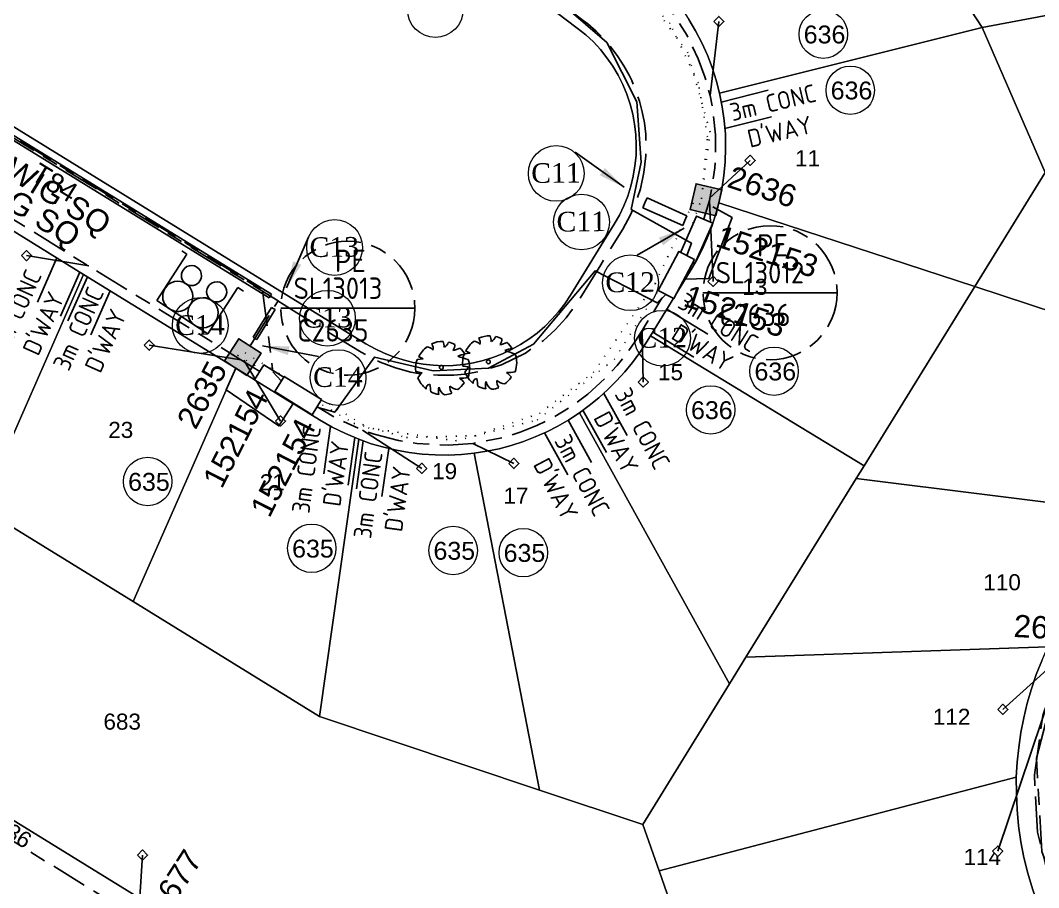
# Model space of a CAD drawing. Header units: metres. Extents: x 298214 to 299272, y 6265564 to 6266203.
# Drawn here: x 298747.9 to 298861.9, y 6265680.7 to 6265777.8 of the extents above; entities that cross this region are included whole.
import ezdxf
from ezdxf.enums import TextEntityAlignment as Align

# ---------------------------------------------------------------- set-up
doc = ezdxf.new("R2010")
doc.units = ezdxf.units.M
for name, pattern in [('Cable Exist UG', [8.2, 4, -1.2, 1.8, -1.2]), ('Cable Remove', [2, 0, -2]), ('IE Trench LV', [6.5, 5, -1.5]), ('IECLCHAINA', [8.2, 4, -1.2, 1.8, -1.2])]:
    doc.linetypes.add(name, pattern=pattern)
doc.layers.get('0').update_dxf_attribs({"color": 6})
doc.layers.add('Cadastre Land Parcels_SP_EXT', color=9, linetype='Continuous', lineweight=5)
doc.layers.add('Cadastre Roads_SP_EXT', color=9, linetype='Continuous', lineweight=5)
for name, color, linetype in [('Duct_SP_NEW', 2, 'Continuous'), ('Equip_LV_NEW', 2, 'Continuous'), ('Mains_LV_EXT', 7, 'Continuous'), ('Mains_LV_New_T8', 2, 'Continuous'), ('Mains_LV_NEW_T84', 2, 'Continuous'), ('Mains_SL_EXT', 7, 'Continuous'), ('Notes_LV_MISC', 7, 'Continuous'), ('NOTES_SL_EXT', 7, 'Continuous'), ('Notes_SL_MISC', 7, 'Continuous'), ('Notes_SP_EXT', 7, 'Continuous'), ('Notes_SP_MISC', 7, 'Continuous'), ('Services_SP_EXT', 7, 'Continuous'), ('SupportsUG_SP_LV_SL_EXT', 7, 'Continuous'), ('Trench_SP_NEW', 2, 'Continuous'), ('UG_Details_SP_MISC', 7, 'Continuous')]:
    doc.layers.add(name, color=color, linetype=linetype)
doc.layers.add('Features_HIDE', color=1, linetype='Continuous', plot=False)
doc.layers.get('Features_HIDE').off()
doc.styles.add('COLUMN_LABEL', font='arial.ttf')
doc.styles.add('iecISOCP', font='isocp.shx')
doc.styles.add('iecNAME', font='times.ttf')
doc.styles.add('iecRoadName', font='arial.ttf', dxfattribs={"height": 3.5})
doc.styles.add('POLE_LABEL', font='arial.ttf')
doc.styles.get("Standard").update_dxf_attribs({"font": 'arial.ttf'})
doc.linetypes.add('IECLCABS1', pattern='A,7,-0.5,["/",Standard,S=1.5,R=0,X=0.2,Y=-0.7],-1.8', length=9.3)
doc.linetypes.add('IECLCABX1', pattern='A,7,-0.25,["x",Standard,S=2,R=0,X=0.2,Y=-0.8],-2.1', length=9.35)
doc.dimstyles.new('UGT1', dxfattribs={"dimtxt": 2.5, "dimasz": 2, "dimexe": 1.25, "dimexo": 0.625, "dimgap": 1, "dimtad": 1, "dimjust": 1, "dimlfac": 1000, "dimtxsty": 'iecISOCP', "dimblk1": 'M05', "dimblk2": 'NONE', "dimsah": 1, "dimcen": 0, "dimse1": 1, "dimse2": 1, "dimadec": 0, "dimazin": 0, "dimtfac": 1, "dimtmove": 0, "dimatfit": 3, "dimfxl": 1, "dimarcsym": 0})

# ---------------------------------------------------------------- blocks, each defined once
blk = doc.blocks.new('COLUMN_EXT')
blk.add_hatch(color=256).paths.add_polyline_path([(-1.49, 1.48), (-1.49, -1.49), (1.48, -1.49), (1.48, 1.48)])
blk.add_lwpolyline([(-1.49, -1.49), (1.48, -1.49), (1.48, 1.48), (-1.49, 1.48)], close=True)
for tag, height, style, flags, p in [('ASSET_NUM', 2.5, 'COLUMN_LABEL', 8, (2, 2)), ('STRUCTURE_PLANT_NUMBER', 0.2, 'POLE_LABEL', 9, (1.81, 0.03)), ('STREET_CODE', 0.2, 'COLUMN_LABEL', 9, (1.81, -0.2))]:
    blk.add_attdef(tag, text='', height=height, dxfattribs=dict(style=style, flags=flags)).set_placement(p, align=Align.MIDDLE_LEFT)
at = {"flags": 9}
for tag, p in [('COLUMN_TYPE', (1.81, -0.4)), ('OWNED_BY', (1.81, -0.6)), ('STATE', (1.81, -0.8)), ('USAGE', (1.81, -1)), ('LEGEND', (1.81, -1.2)), ('STREETNAME', (1.81, -1.6)), ('SUBURB', (1.81, -1.8)), ('LOCATION', (1.81, -1.4)), ('NOTES', (1.81, -2))]:
    blk.add_attdef(tag, text='', height=0.2, dxfattribs=at).set_placement(p, align=Align.MIDDLE_LEFT)
at = {"flags": 1}
blk.add_attdef('Z', (1.81, -2.35), '', height=0.2, dxfattribs=at)
blk = doc.blocks.new('CCP_EXT')
at = {"flags": 9}
for tag, p in [('STATE', (0, -1.8)), ('LEGEND', (0, -1.4)), ('LIFE_SUPPORT', (0, -1.6)), ('NOTES', (0, -2))]:
    blk.add_attdef(tag, text='', height=0.2, dxfattribs=at).set_placement(p, align=Align.MIDDLE_LEFT)
blk.add_wipeout([(0, 0.57), (0.57, 0), (0, -0.57), (-0.57, 0)])
blk.add_lwpolyline([(-0.57, 0), (0, 0.57), (0.57, 0), (0, -0.57), (-0.57, 0)])
at = {"flags": 1}
blk.add_attdef('Z', (0, 0), '', height=0.2, dxfattribs=at)
at = {"flags": 9}
for tag, p in [('CCP_TYPE', (0, 0)), ('CONSTRUCTED_VOLTAGE', (0, -0.2)), ('OPERATING_VOLTAGE', (0, -0.6)), ('ORIENTATION', (0, -0.8)), ('OWNED_BY', (0, -1)), ('NO_PHASES', (0, -0.4)), ('USAGE', (0, -1.2))]:
    blk.add_attdef(tag, text='', height=0.2, dxfattribs=at).set_placement(p, align=Align.MIDDLE_LEFT)
blk = doc.blocks.new('d22')
at = {"layer": 'Notes_SP_EXT', "color": 1}
for p, q in [((298704.75, 6265824.31), (298705.67, 6265824.31)), ((298705.67, 6265824.31), (298705.65, 6265816.04)), ((298714.73, 6265816.03), (298714.75, 6265824.29)), ((298714.75, 6265824.29), (298715.75, 6265824.29)), ((298705.65, 6265816.04), (298714.73, 6265816.03))]:
    blk.add_line(p, q, dxfattribs=at)
for points in [[(298706.47, 6265822, 1), (298709.47, 6265822.01, 1)], [(298710.95, 6265822, 1), (298713.95, 6265822.01, 1)], [(298705.69, 6265818.29, 1), (298710.19, 6265818.28, 1)], [(298710.19, 6265818.28, 1), (298714.69, 6265818.28, 1)]]:
    blk.add_lwpolyline(points, format="xyb", close=True, dxfattribs=at)
blk = doc.blocks.new('PILLAR_NEW')
for tag, height, flags, p in [('ASSET_NUM', 2.5, 8, (2, 4)), ('STREET_CODE', 0.2, 9, (1.5, 2)), ('OWNED_BY', 0.2, 9, (1.5, 1.8))]:
    blk.add_attdef(tag, text='', height=height, dxfattribs=dict(flags=flags)).set_placement(p, align=Align.MIDDLE_LEFT)
blk.add_wipeout([(-2.47, 0.99), (2.47, 0.99), (2.47, -0.99), (-2.47, -0.99)])
at = {"lineweight": -3}
blk.add_lwpolyline([(-2.47, 0.99), (2.47, 0.99), (2.47, -0.99), (-2.47, -0.99)], close=True, dxfattribs=at)
for tag, flags, p in [('OPERATED_BY', 9, (1.5, 1.6)), ('STATE', 9, (1.5, 1.2)), ('MAINTAINED_BY', 9, (1.5, 1.4)), ('SUPPORT_TYPE', 9, (1.5, 1)), ('SUBURB', 9, (1.5, 0.2)), ('STREETNAME', 9, (1.5, 0)), ('USAGE', 9, (1.5, 0.8)), ('LEGEND', 9, (1.5, 0.6)), ('PARENT', 9, (1.5, 0.4)), ('Z', 1, (1.5, -0.6)), ('LOCATION', 9, (1.5, -0.2)), ('NOTES', 9, (1.5, -0.4))]:
    blk.add_attdef(tag, text='', height=0.2, dxfattribs=dict(flags=flags)).set_placement(p, align=Align.MIDDLE_LEFT)
blk = doc.blocks.new('tre1')
at = {"color": 8}
for p, q in [((356.3, 363.2), (355.8, 363.46)), ((355.8, 363.46), (355.8, 363.46)), ((355.63, 363.12), (356.3, 363.2))]:
    blk.add_line(p, q, dxfattribs=at)
blk.add_circle((358.35, 362.23), 0.217, dxfattribs=at)
for centre, radius, start, end in [((358.5, 362.13), 2.99, 126.0751, 153.6245), ((356.53, 363.29), 1.27, 48.5203, 80.5151), ((358.5, 362.13), 3.02, 89.3321, 114.3856), ((356.7, 364.37), 0.737, 343.6555, 39.76), ((357.56, 364.65), 1.09, 352.0775, 26.6128), ((358.07, 365.45), 1.14, 304.1868, 338.5411), ((358.5, 362.13), 3.01, 62.8767, 77.7021), ((359, 364.81), 0.871, 315.8454, 359.7651), ((357.16, 373.04), 9.25, 285.4397, 290.7099), ((360.88, 362.36), 1.32, 83.5323, 121.6544), ((363.98, 373.96), 11.14, 250.0865, 256.3451), ((358.5, 362.13), 2.97, 31.4098, 49.4752), ((358.5, 362.13), 3.04, 160.8426, 187.275), ((358.5, 362.13), 3.03, 340.3307, 19.43), ((355.09, 356.77), 4.99, 77.3728, 85.4649), ((358.52, 359.28), 3.33, 134.7782, 147.3315), ((358.5, 362.13), 2.97, 200.8103, 231.4392), ((360.58, 364.74), 3.72, 266.7455, 282.0146), ((358.55, 358.53), 3.09, 39.6536, 53.993), ((357.13, 359.86), 0.494, 97.741, 188.8107), ((350.89, 359.16), 6.28, 2.9465, 10.9238), ((359.26, 359.6), 1.25, 160.6009, 199.3991), ((359.12, 360.09), 1.01, 186.1912, 248.4952), ((360.22, 359.98), 0.927, 170.6314, 220.6278), ((360.39, 361.44), 1.7, 230.4582, 263.1093), ((358.5, 362.13), 2.91, 305.394, 326.2464), ((358.5, 362.13), 2.96, 243.1498, 261.8356), ((358.5, 362.13), 2.99, 274.7236, 290.3277)]:
    blk.add_arc(centre, radius, start, end, dxfattribs=at)
blk = doc.blocks.new('_None')
blk = doc.blocks.new('M05')
blk.add_hatch(color=256).paths.add_polyline_path([(-2, 0), (-0.701, -0.75), (-0.701, 0.75)])
at = {"color": 1}
blk.add_lwpolyline([(-0.701, 0.75), (-0.701, -0.75), (-2, 0)], close=True, dxfattribs=at)

msp = doc.modelspace()

# ---------------------------------------------------------------- linework, layer by layer
at = {"layer": 'Cadastre Land Parcels_SP_EXT', "linetype": 'Continuous'}
for points in [[(298700.33, 6265794.76), (298786.62, 6265741.57), (298787.64, 6265741.01), (298788.66, 6265740.52), (298789.71, 6265740.1), (298790.79, 6265739.75), (298791.89, 6265739.47), (298793, 6265739.27), (298794.13, 6265739.15), (298795.26, 6265739.1), (298796.39, 6265739.13), (298797.52, 6265739.24), (298798.64, 6265739.43), (298799.74, 6265739.69), (298800.83, 6265740.03), (298801.88, 6265740.44), (298802.91, 6265740.92), (298803.9, 6265741.47), (298804.85, 6265742.08), (298805.76, 6265742.76), (298806.62, 6265743.5), (298807.42, 6265744.3), (298808.17, 6265745.15), (298808.86, 6265746.05), (298809.49, 6265746.99), (298814.4, 6265754.94), (298814.97, 6265755.96), (298815.48, 6265757.01), (298815.91, 6265758.09), (298816.26, 6265759.2), (298816.53, 6265760.33), (298816.72, 6265761.48), (298816.84, 6265762.64), (298816.87, 6265763.8), (298816.82, 6265764.97), (298816.68, 6265766.13), (298816.47, 6265767.27), (298816.18, 6265768.4), (298815.81, 6265769.5), (298815.36, 6265770.58), (298814.83, 6265771.62), (298814.24, 6265772.62), (298813.58, 6265773.58), (298812.85, 6265774.49), (298812.06, 6265775.34), (298811.21, 6265776.14), (298810.26, 6265776.88), (298770.91, 6265806.76)], [(298827.22, 6265660.13), (298819.42, 6265682.56), (298817.61, 6265687.76), (298806.04, 6265691.61), (298781.41, 6265699.84), (298760.55, 6265712.7), (298743.53, 6265723.2)], [(298732.22, 6265697.41), (298785.31, 6265664.7)]]:
    msp.add_lwpolyline(points, dxfattribs=at)
for points in [[(298880.11, 6265789.96), (298873.38, 6265802.06), (298846.51, 6265790.88), (298855.56, 6265776.95), (298884.33, 6265782.4), (298880.11, 6265789.96)], [(298855.56, 6265776.95), (298846.51, 6265790.88), (298842.67, 6265796.79), (298817.89, 6265783.57), (298818.99, 6265782.54), (298820.03, 6265781.46), (298821, 6265780.31), (298821.91, 6265779.12), (298822.74, 6265777.87), (298823.51, 6265776.58), (298824.2, 6265775.25), (298824.82, 6265773.88), (298825.36, 6265772.48), (298825.81, 6265771.05), (298826.19, 6265769.6), (298855.56, 6265776.95)], [(298890.22, 6265771.81), (298884.33, 6265782.4), (298855.56, 6265776.95), (298862.61, 6265760.75), (298896.36, 6265760.78), (298890.22, 6265771.81)], [(298862.61, 6265760.75), (298855.56, 6265776.95), (298826.19, 6265769.6), (298826.49, 6265768.08), (298826.7, 6265766.55), (298826.83, 6265765.01), (298826.86, 6265763.47), (298826.81, 6265761.93), (298826.66, 6265760.39), (298826.43, 6265758.86), (298826.11, 6265757.35), (298854.74, 6265747.99), (298862.61, 6265760.75)], [(298896.36, 6265760.78), (298862.61, 6265760.75), (298854.74, 6265747.99), (298885.56, 6265737.83), (298887.01, 6265738.82), (298888.49, 6265739.76), (298890, 6265740.64), (298899.93, 6265746.17), (298901.48, 6265751.61), (298896.36, 6265760.78)], [(298755.02, 6265749.33), (298738.67, 6265759.41), (298726.5, 6265733.7), (298743.53, 6265723.2), (298755.02, 6265749.33)], [(298854.74, 6265747.99), (298826.11, 6265757.35), (298825.74, 6265756.01), (298825.31, 6265754.69), (298824.8, 6265753.4), (298824.24, 6265752.13), (298823.6, 6265750.89), (298822.91, 6265749.69), (298818.44, 6265742.46), (298842.35, 6265727.91), (298854.74, 6265747.99)], [(298772.04, 6265738.83), (298755.02, 6265749.33), (298743.53, 6265723.2), (298760.55, 6265712.7), (298772.04, 6265738.83)], [(298885.56, 6265737.83), (298854.74, 6265747.99), (298842.35, 6265727.91), (298841.48, 6265726.49), (298871.97, 6265722.69), (298873.02, 6265724.39), (298874.02, 6265725.95), (298875.08, 6265727.46), (298876.21, 6265728.93), (298877.39, 6265730.36), (298878.62, 6265731.74), (298879.91, 6265733.06), (298881.25, 6265734.34), (298882.64, 6265735.56), (298884.08, 6265736.72), (298885.56, 6265737.83)], [(298842.35, 6265727.91), (298818.44, 6265742.46), (298818, 6265741.74), (298817.25, 6265740.59), (298816.44, 6265739.48), (298815.58, 6265738.42), (298814.66, 6265737.4), (298813.69, 6265736.43), (298812.67, 6265735.51), (298811.61, 6265734.64), (298810.5, 6265733.83), (298827.31, 6265703.51), (298829.14, 6265706.49), (298841.48, 6265726.49), (298842.35, 6265727.91)], [(298785.83, 6265730.87), (298784.31, 6265731.51), (298782.83, 6265732.24), (298781.4, 6265733.06), (298772.04, 6265738.83), (298760.55, 6265712.7), (298781.41, 6265699.84), (298785.83, 6265730.87)], [(298827.31, 6265703.51), (298810.5, 6265733.83), (298809.31, 6265733.06), (298808.09, 6265732.35), (298806.84, 6265731.71), (298805.54, 6265731.13), (298804.23, 6265730.62), (298802.88, 6265730.19), (298801.52, 6265729.82), (298800.13, 6265729.54), (298798.74, 6265729.3), (298806.04, 6265691.61), (298817.61, 6265687.76), (298827.31, 6265703.51)], [(298798.74, 6265729.3), (298797.29, 6265729.17), (298795.83, 6265729.11), (298794.37, 6265729.12), (298792.91, 6265729.22), (298791.46, 6265729.39), (298790.03, 6265729.64), (298788.61, 6265729.98), (298787.21, 6265730.38), (298785.83, 6265730.87), (298781.41, 6265699.84), (298806.04, 6265691.61), (298798.74, 6265729.3)], [(298871.97, 6265722.69), (298841.48, 6265726.49), (298829.14, 6265706.49), (298862.93, 6265707.63), (298863.84, 6265709.41), (298864.84, 6265711.14), (298871.97, 6265722.69)], [(298859.38, 6265693.04), (298859.5, 6265694.72), (298859.67, 6265696.39), (298859.91, 6265698.05), (298860.23, 6265699.7), (298860.62, 6265701.33), (298861.09, 6265702.94), (298861.63, 6265704.53), (298862.25, 6265706.09), (298862.93, 6265707.63), (298829.14, 6265706.49), (298827.31, 6265703.51), (298817.61, 6265687.76), (298819.42, 6265682.56), (298859.38, 6265693.04)], [(298861.8, 6265678.83), (298861.21, 6265680.55), (298860.69, 6265682.29), (298860.25, 6265684.05), (298859.91, 6265685.83), (298859.65, 6265687.62), (298859.48, 6265689.42), (298859.4, 6265691.23), (298859.38, 6265693.04), (298819.42, 6265682.56), (298827.22, 6265660.13), (298861.8, 6265678.83)]]:
    msp.add_lwpolyline(points, close=True, dxfattribs=at)
at = {"layer": 'Cadastre Land Parcels_SP_EXT'}
for centre in [(298837.79, 6265776.22), (298840.81, 6265769.94), (298832.28, 6265738.49), (298825.19, 6265734.16), (298762.19, 6265726.15), (298780.55, 6265718.67), (298796.37, 6265718.42), (298804.22, 6265718.18)]:
    msp.add_circle(centre, 2.71, dxfattribs=at)
at = {"layer": 'Cadastre Roads_SP_EXT', "linetype": 'Continuous'}
msp.add_lwpolyline([(298862.25, 6265706.09), (298861.63, 6265704.53), (298861.09, 6265702.94), (298860.62, 6265701.33), (298860.23, 6265699.7), (298859.91, 6265698.05), (298859.67, 6265696.39), (298859.5, 6265694.72), (298859.38, 6265693.04), (298859.4, 6265691.23), (298859.48, 6265689.42), (298859.65, 6265687.62), (298859.91, 6265685.83), (298860.25, 6265684.05), (298860.69, 6265682.29), (298861.21, 6265680.55), (298861.8, 6265678.83), (298862.5, 6265677.17)], dxfattribs=at)
at = {"layer": 'Duct_SP_NEW'}
for p in [(298817.6, 6265756.79), (298818.08, 6265757.89)]:
    msp.add_line(p, (298817.84, 6265757.34), dxfattribs=at)
at = {"layer": 'Mains_LV_EXT', "linetype": 'Cable Remove', "ltscale": 0.5}
msp.add_lwpolyline([(298824.15, 6265757.78), (298824.83, 6265764.71), (298823.81, 6265770.77), (298820.65, 6265777.4), (298815.14, 6265783.14), (298799.89, 6265794.83)], dxfattribs=at)
at = {"layer": 'Mains_LV_EXT', "linetype": 'Cable Exist UG'}
msp.add_lwpolyline([(298880.39, 6265660.91), (298874.67, 6265664.7), (298869.95, 6265669.17), (298866.43, 6265673.98), (298863.34, 6265680.5), (298861.78, 6265686.9), (298861.41, 6265693.31), (298862.35, 6265699.97), (298864.76, 6265706.83)], dxfattribs=at)
at = {"layer": 'Mains_SL_EXT', "linetype": 'Cable Exist UG'}
msp.add_lwpolyline([(298880.39, 6265660.91), (298873.59, 6265665.6), (298866.03, 6265674.76), (298862.23, 6265684.75), (298861.64, 6265695.18), (298864.76, 6265706.83)], dxfattribs=at)
at = {"layer": 'Notes_LV_MISC', "lineweight": 0}
for centre in [(298810.74, 6265755.19), (298782.3, 6265744.42), (298768.07, 6265743.61)]:
    msp.add_circle(centre, 3.12, dxfattribs=at)
at = {"layer": 'Notes_SL_MISC', "color": 7, "linetype": 'Continuous'}
for p, q in [((298824.33, 6265747.28), (298839.33, 6265747.28)), ((298777.09, 6265745.54), (298792.09, 6265745.54))]:
    msp.add_line(p, q, dxfattribs=at)
at = {"layer": 'Notes_SP_EXT'}
for p, q in [((298826.38, 6265768.62), (298831.62, 6265769.94)), ((298826.78, 6265765.64), (298832.01, 6265766.97)), ((298752.04, 6265751.17), (298749.86, 6265746.23)), ((298754.59, 6265749.59), (298752.42, 6265744.65)), ((298755.44, 6265749.07), (298753.27, 6265744.13)), ((298758, 6265747.49), (298755.82, 6265742.55)), ((298820.28, 6265745.44), (298824.89, 6265742.63)), ((298818.71, 6265742.88), (298823.32, 6265740.08)), ((298813.23, 6265736.01), (298815.85, 6265731.29)), ((298810.9, 6265734.13), (298813.52, 6265729.4)), ((298782.65, 6265732.34), (298781.89, 6265727)), ((298809.25, 6265733.02), (298811.86, 6265728.29)), ((298785.37, 6265731.06), (298784.61, 6265725.72)), ((298806.6, 6265731.6), (298809.22, 6265726.88)), ((298786.3, 6265730.69), (298785.54, 6265725.34)), ((298789.17, 6265729.83), (298788.41, 6265724.48))]:
    msp.add_line(p, q, dxfattribs=at)
at = {"layer": 'Notes_SP_EXT', "lineweight": 0}
for centre in [(298794.38, 6265778.98), (298807.91, 6265760.63), (298783.11, 6265752.34), (298816.22, 6265748.39), (298783.5, 6265737.78)]:
    msp.add_circle(centre, 3.12, dxfattribs=at)
at = {"layer": 'UG_Details_SP_MISC'}
for p, q in [((298775.8, 6265746.69), (298775.93, 6265746.9)), ((298776.06, 6265747.1), (298775.93, 6265746.9)), ((298776.04, 6265745.63), (298773.99, 6265742.3)), ((298776.45, 6265745.38), (298774.4, 6265742.04)), ((298776.04, 6265745.63), (298776.25, 6265745.5)), ((298776.45, 6265745.38), (298776.25, 6265745.5)), ((298773.99, 6265742.3), (298774.19, 6265742.17)), ((298774.4, 6265742.04), (298774.19, 6265742.17))]:
    msp.add_line(p, q, dxfattribs=at)
at = {"layer": 'UG_Details_SP_MISC', "color": 7, "linetype": 'Cable Exist UG', "flags": 128}
msp.add_lwpolyline([(298773.67, 6265741.32), (298776.78, 6265746.37)], dxfattribs=at)

# ---------------------------------------------------------------- block references
at = {"layer": 'Notes_SP_MISC', "lineweight": 0, "xscale": 0.9974999999976717, "yscale": 0.9974999999976717, "zscale": 0.9974999999976717}
for p in [(298442.86, 6265378.22), (298437.6, 6265377.59)]:
    msp.add_blockref('tre1', p, dxfattribs=at)
at = {"layer": 'SupportsUG_SP_LV_SL_EXT'}
ref = msp.add_blockref('COLUMN_EXT', (298824.66, 6265757.69), dxfattribs=dict(at, rotation=76.8809320815623))
ref.add_attrib('ASSET_NUM', '2636', dxfattribs={"layer": '0', "height": 2.5, "rotation": 341.843, "style": 'COLUMN_LABEL'}).set_placement((298826.66, 6265758.44), align=Align.BOTTOM_LEFT)
ref = msp.add_blockref('COLUMN_EXT', (298772.84, 6265740.08), dxfattribs=dict(at, rotation=327.2172102545224))
ref.add_attrib('ASSET_NUM', '2635', dxfattribs={"layer": '0', "height": 2.5, "rotation": 62.2554, "style": 'COLUMN_LABEL'}).set_placement((298768.96, 6265739.88), align=Align.TOP_RIGHT)
ref = msp.add_blockref('COLUMN_EXT', (298864.76, 6265706.83), dxfattribs=dict(at, rotation=244.8483701818108))
ref.add_attrib('ASSET_NUM', '2668', dxfattribs={"layer": '0', "height": 2.5, "rotation": 356.8934, "style": 'COLUMN_LABEL'}).set_placement((298866.76, 6265707.58), align=Align.BOTTOM_RIGHT)
ref = msp.add_blockref('COLUMN_EXT', (298761.15, 6265677.24), dxfattribs=dict(at, rotation=147.1553646227578))
ref.add_attrib('ASSET_NUM', '2677', dxfattribs={"layer": '0', "height": 2.5, "rotation": 57.2644, "style": 'COLUMN_LABEL'}).set_placement((298763.15, 6265677.99), align=Align.MIDDLE_LEFT)

# ---------------------------------------------------------------- texts
at = {"layer": 'Cadastre Land Parcels_SP_EXT'}
for s, height, p in [('636', 2, (298835.6, 6265775.18)), ('636', 2, (298838.62, 6265768.91)), ('11', 1.8, (298834.63, 6265761.43)), ('13', 1.8, (298828.73, 6265747.04)), ('15', 1.8, (298819.3, 6265737.48)), ('636', 2, (298830.09, 6265737.46)), ('636', 2, (298822.99, 6265733.13)), ('23', 1.8, (298757.78, 6265731.02)), ('19', 1.8, (298794.02, 6265726.4)), ('635', 2, (298760, 6265725.11)), ('21', 1.8, (298774.73, 6265725.15)), ('17', 1.8, (298802, 6265723.65)), ('635', 2, (298778.35, 6265717.63)), ('635', 2, (298794.17, 6265717.39)), ('635', 2, (298802.02, 6265717.15)), ('110', 1.8, (298855.7, 6265713.97)), ('683', 1.8, (298757.24, 6265698.37)), ('112', 1.8, (298850.05, 6265698.91)), ('114', 1.8, (298853.49, 6265683.23))]:
    msp.add_text(s, height=height, dxfattribs=at).set_placement(p)
at = {"layer": 'Cadastre Roads_SP_EXT', "color": 1}
msp.add_text('LUDWIG SQ', height=2.5, rotation=328.3421, dxfattribs=at).set_placement((298740.05, 6265764.09))
at = {"layer": 'Mains_LV_EXT'}
for s, height, rotation, p in [('T84', 2.2, 328.349, (298748.95, 6265760.05)), ('T36', 1.8, 327.2351, (298744.8, 6265687.32))]:
    msp.add_text(s, height=height, rotation=rotation, dxfattribs=at).set_placement(p)
at = {"layer": 'Notes_LV_MISC', "style": 'iecNAME'}
for s, p in [('C11', (298807.95, 6265754.12)), ('C14', (298765.28, 6265742.54)), ('C13', (298779.51, 6265743.36))]:
    msp.add_text(s, height=2.2, rotation=0.5671, dxfattribs=at).set_placement(p)
at = {"layer": 'NOTES_SL_EXT', "insert": (298783.14, 6265752.09), "char_height": 2.5, "width": 5.0547, "attachment_point": 1, "style": 'iecRoadName'}
msp.add_mtext('{\\Fisocp|c0;PE}', dxfattribs=at)
at = {"layer": 'Notes_SL_MISC', "width": 13.6426, "attachment_point": 1, "style": 'iecRoadName'}
for s, insert, char_height in [('{\\Fisocp|c0;SL13013}', (298778.52, 6265748.98), 2.4), ('{\\Fisocp|c0;C2636}', (298826.15, 6265746.04), 2.5), ('{\\Fisocp|c0;C2635}', (298778.92, 6265744.31), 2.5)]:
    msp.add_mtext(s, dxfattribs=dict(at, insert=insert, char_height=char_height))
at = {"layer": 'Notes_SP_EXT', "style": 'iecNAME'}
for s, p in [('C11', (298805.12, 6265759.56)), ('C13', (298780.31, 6265751.27)), ('C12', (298813.42, 6265747.33)), ('C14', (298780.71, 6265736.72))]:
    msp.add_text(s, height=2.2, rotation=0.5671, dxfattribs=at).set_placement(p)
at = {"layer": 'Notes_SP_EXT', "lineweight": 0, "char_height": 2, "width": 15.0675, "attachment_point": 5, "style": 'iecISOCP'}
for insert, rotation in [((298832.54, 6265766.93), 13.3024), ((298749.01, 6265744.52), 65.8661), ((298755.96, 6265742.58), 65.8661), ((298825.15, 6265742.54), 328.0762), ((298809.33, 6265726.07), 297.8244), ((298788.5, 6265724.41), 82.2566)]:
    msp.add_mtext("3m CONC D'WAY", dxfattribs=dict(at, insert=insert, rotation=rotation))

# ---------------------------------------------------------------- leaders
at = {"layer": 'Notes_SP_EXT', "lineweight": 0}
for points in [[(298815.5, 6265759.08), (298810.02, 6265763)], [(298777.74, 6265747.84), (298780.17, 6265753.5)], [(298775.02, 6265741.35), (298781.32, 6265740.13)]]:
    msp.add_leader(points, dimstyle='UGT1', override={"dimasz": 3, "dimgap": 1, "dimtad": 0}, dxfattribs=at)

# ---------------------------------------------------------------- next in the draw order: block references
at = {"layer": 'Services_SP_EXT'}
for p in [(298826.1, 6265777.64), (298829.6, 6265762.09), (298748.63, 6265751.43), (298825.46, 6265748.55), (298762.36, 6265741.41), (298817.65, 6265737.28), (298777.05, 6265732.91), (298803.17, 6265728.17), (298792.85, 6265727.62), (298857.88, 6265700.64), (298857.31, 6265684.76), (298761.61, 6265684.33)]:
    msp.add_blockref('CCP_EXT', p, dxfattribs=at)

# ---------------------------------------------------------------- next in the draw order: linework, layer by layer
at = {"layer": 'Cadastre Roads_SP_EXT', "linetype": 'Continuous'}
for points in [[(298771, 6265806.69), (298810.26, 6265776.88), (298811.21, 6265776.14), (298812.06, 6265775.34), (298812.85, 6265774.49), (298813.58, 6265773.58), (298814.24, 6265772.62), (298814.83, 6265771.62), (298815.36, 6265770.58), (298815.81, 6265769.5), (298816.18, 6265768.4), (298816.47, 6265767.27), (298816.68, 6265766.13), (298816.82, 6265764.97), (298816.87, 6265763.8), (298816.84, 6265762.64), (298816.72, 6265761.48), (298816.53, 6265760.33), (298816.26, 6265759.2), (298815.91, 6265758.09), (298815.48, 6265757.01), (298814.97, 6265755.96), (298814.4, 6265754.94), (298809.49, 6265746.99), (298808.86, 6265746.05), (298808.17, 6265745.15), (298807.42, 6265744.3), (298806.62, 6265743.5), (298805.76, 6265742.76), (298804.85, 6265742.08), (298803.9, 6265741.47), (298802.91, 6265740.92), (298801.88, 6265740.44), (298800.83, 6265740.03), (298799.74, 6265739.69), (298798.64, 6265739.43), (298797.52, 6265739.24), (298796.39, 6265739.13), (298795.26, 6265739.1), (298794.13, 6265739.15), (298793, 6265739.27), (298791.89, 6265739.47), (298790.79, 6265739.75), (298789.71, 6265740.1), (298788.66, 6265740.52), (298787.64, 6265741.01), (298786.62, 6265741.57), (298700.33, 6265794.76)], [(298738.67, 6265759.41), (298755.02, 6265749.33), (298772.04, 6265738.83), (298781.4, 6265733.06), (298782.83, 6265732.24), (298784.31, 6265731.51), (298785.83, 6265730.87), (298787.21, 6265730.38), (298788.61, 6265729.98), (298790.03, 6265729.64), (298791.46, 6265729.39), (298792.91, 6265729.22), (298794.37, 6265729.12), (298795.83, 6265729.11), (298797.29, 6265729.17), (298798.74, 6265729.3), (298800.13, 6265729.54), (298801.52, 6265729.82), (298802.88, 6265730.19), (298804.23, 6265730.62), (298805.54, 6265731.13), (298806.84, 6265731.71), (298808.09, 6265732.35), (298809.31, 6265733.06), (298810.5, 6265733.83), (298811.61, 6265734.64), (298812.67, 6265735.51), (298813.69, 6265736.43), (298814.66, 6265737.4), (298815.58, 6265738.42), (298816.44, 6265739.48), (298817.25, 6265740.59), (298818, 6265741.74), (298818.44, 6265742.46), (298822.91, 6265749.69), (298823.6, 6265750.89), (298824.24, 6265752.13), (298824.8, 6265753.4), (298825.31, 6265754.69), (298825.74, 6265756.01), (298826.11, 6265757.35), (298826.43, 6265758.86), (298826.66, 6265760.39), (298826.81, 6265761.93), (298826.86, 6265763.47), (298826.83, 6265765.01), (298826.7, 6265766.55), (298826.49, 6265768.08), (298826.19, 6265769.6), (298825.81, 6265771.05), (298825.36, 6265772.48), (298824.82, 6265773.88), (298824.2, 6265775.25), (298823.51, 6265776.58), (298822.74, 6265777.87)], [(298785.31, 6265664.7), (298732.22, 6265697.41)]]:
    msp.add_lwpolyline(points, dxfattribs=at)
at = {"layer": 'Mains_LV_EXT', "linetype": 'Cable Exist UG'}
for points in [[(298726.99, 6265777.17), (298775.05, 6265747.54), (298776.19, 6265738.42)], [(298720.19, 6265697.1), (298723.89, 6265697.74), (298727.68, 6265697.27), (298730.74, 6265695.98), (298761.15, 6265677.24)]]:
    msp.add_lwpolyline(points, dxfattribs=at)
at = {"layer": 'Mains_LV_EXT', "linetype": 'Cable Remove', "ltscale": 0.5}
msp.add_lwpolyline([(298772.25, 6265740.27), (298785.27, 6265732.65), (298791.17, 6265731.07), (298798.85, 6265731.27), (298806.03, 6265733.77), (298812.05, 6265738.33), (298818.97, 6265748.28), (298823.31, 6265757.5)], dxfattribs=at)
at = {"layer": 'Mains_SL_EXT', "linetype": 'Cable Remove', "ltscale": 0.5}
for points in [[(298824.15, 6265757.78), (298825.12, 6265765.25), (298822.64, 6265774.13), (298816.69, 6265782.25), (298799.89, 6265794.83)], [(298773.09, 6265740.55), (298786.89, 6265732.14), (298796.64, 6265730.7), (298805.77, 6265733.02), (298814.4, 6265739.81), (298822.13, 6265751.97), (298824.15, 6265757.78)]]:
    msp.add_lwpolyline(points, dxfattribs=at)
at = {"layer": 'Services_SP_EXT'}
for points in [[(298826.1, 6265777.64), (298825.12, 6265769.34)], [(298829.6, 6265762.09), (298825.03, 6265757.82)], [(298825.46, 6265748.55), (298825.04, 6265757.61)], [(298748.63, 6265751.43), (298755.59, 6265750.27)], [(298817.65, 6265737.28), (298817.51, 6265743.04)], [(298762.36, 6265741.41), (298772.61, 6265739.77)], [(298777.05, 6265732.91), (298772.96, 6265739.72)], [(298792.85, 6265727.62), (298786.24, 6265731.89)], [(298803.17, 6265728.17), (298798.59, 6265730.4)], [(298857.31, 6265684.76), (298864.76, 6265706.83)], [(298857.88, 6265700.64), (298864.76, 6265706.83)], [(298761.15, 6265677.24), (298761.61, 6265684.33)]]:
    msp.add_lwpolyline(points, dxfattribs=at)
at = {"layer": 'Trench_SP_NEW', "color": 4, "linetype": 'IE Trench LV', "flags": 128}
msp.add_lwpolyline([(298776.76, 6265746.36), (298778.89, 6265745.03), (298786.08, 6265740.61), (298788.21, 6265739.51), (298789.91, 6265738.87), (298791.64, 6265738.4), (298792.86, 6265738.18), (298794.65, 6265738.03), (298796.45, 6265738.04), (298797.68, 6265738.15), (298799.79, 6265738.57), (298801.77, 6265739.21), (298804.46, 6265740.51), (298806.45, 6265741.9), (298807.8, 6265743.12), (298809.03, 6265744.45), (298810.41, 6265746.38), (298812.88, 6265750.39), (298815.35, 6265754.39), (298816.22, 6265756), (298816.75, 6265757.24), (298817.32, 6265758.9), (298817.71, 6265760.72), (298817.94, 6265762.58), (298817.92, 6265765.04), (298817.77, 6265766.29), (298817.54, 6265767.51), (298817.23, 6265768.72), (298816.73, 6265770.13), (298816.36, 6265771.04), (298816.07, 6265771.61), (298815.48, 6265772.68), (298814.81, 6265773.73), (298814.07, 6265774.72), (298813.26, 6265775.66), (298812.38, 6265776.55), (298811.43, 6265777.36), (298810.93, 6265777.75), (298806.72, 6265780.95), (298797.71, 6265787.81), (298795.73, 6265789.3), (298791.25, 6265792.69), (298771.67, 6265807.56), (298762, 6265814.9), (298752.43, 6265822.17), (298747.47, 6265825.94), (298741.71, 6265830.31), (298735.69, 6265834.88), (298730.96, 6265838.47), (298728.95, 6265839.82), (298727.39, 6265840.58), (298726.13, 6265841.08), (298723.8, 6265841.72), (298721.99, 6265842), (298720.73, 6265842.08), (298718.32, 6265841.98), (298717.09, 6265841.79), (298716.12, 6265841.58), (298714.73, 6265841.19), (298713.58, 6265840.77), (298712.46, 6265840.26), (298711.37, 6265839.68), (298709.87, 6265838.69), (298708.88, 6265837.91), (298707.54, 6265836.67), (298706.36, 6265835.3), (298705.98, 6265834.81), (298699.48, 6265825.87)], dxfattribs=at)
at = {"layer": 'UG_Details_SP_MISC'}
for p, q in [((298727.91, 6265776.75), (298776.06, 6265747.1)), ((298727.66, 6265776.35), (298775.8, 6265746.69))]:
    msp.add_line(p, q, dxfattribs=at)
at = {"layer": 'UG_Details_SP_MISC', "color": 7, "linetype": 'Cable Exist UG', "flags": 128}
for points in [[(298772.62, 6265739.77), (298777.3, 6265736.88), (298781.96, 6265734.01), (298783.34, 6265733.22), (298786.24, 6265731.89), (298787.53, 6265731.44), (298790.25, 6265730.72), (298792.3, 6265730.4), (298795.82, 6265730.21), (298798.59, 6265730.4), (298801.93, 6265731.07), (298803.86, 6265731.66), (298805.74, 6265732.42), (298807.56, 6265733.31), (298809.88, 6265734.74), (298811.44, 6265735.92), (298813.4, 6265737.7), (298814.74, 6265739.13), (298816.04, 6265740.8), (298816.71, 6265741.77), (298817.51, 6265743.04), (298818.79, 6265745.12), (298819.74, 6265746.65), (298821.96, 6265750.25), (298822.94, 6265752.02), (298823.51, 6265753.21), (298824.27, 6265755.06), (298825.04, 6265757.61), (298825.46, 6265759.8), (298825.64, 6265761.26), (298825.74, 6265762.73), (298825.73, 6265764.95), (298825.4, 6265767.92), (298825.12, 6265769.34), (298824.54, 6265771.43), (298823.8, 6265773.45), (298822.55, 6265776.05), (298821, 6265778.49), (298820.15, 6265779.62), (298818.71, 6265781.24), (298817.17, 6265782.74), (298809.29, 6265788.82), (298800.43, 6265795.54), (298789.06, 6265804.17), (298784.51, 6265807.63), (298776.54, 6265813.68)], [(298725.12, 6265778.19), (298742.9, 6265767.23), (298776.78, 6265746.37)], [(298721.56, 6265771.26), (298739.25, 6265760.35), (298755.59, 6265750.27), (298769.26, 6265741.84), (298772.62, 6265739.77)]]:
    msp.add_lwpolyline(points, dxfattribs=at)

# ---------------------------------------------------------------- next in the draw order: block references
at = {"layer": 'Features_HIDE', "color": 7, "linetype": 'Cable Exist UG', "xscale": 0.7499999999999997, "yscale": 0.7499999999999997, "zscale": 0.7499999999999997, "rotation": 327.0467017456027}
msp.add_blockref('d22', (-2445465.59, 2444306.75), dxfattribs=at)

# ---------------------------------------------------------------- next in the draw order: texts
at = {"layer": 'Notes_LV_MISC', "color": 1}
msp.add_text('LUDWIG SQ', height=2.5, rotation=328.3421, dxfattribs=at).set_placement((298736.63, 6265762.72))
at = {"layer": 'Notes_SP_EXT', "lineweight": 0, "insert": (298816.08, 6265731.3), "char_height": 2, "width": 15.0675, "attachment_point": 5, "rotation": 297.8244, "style": 'iecISOCP'}
msp.add_mtext("3m CONC D'WAY", dxfattribs=at)

# ---------------------------------------------------------------- next in the draw order: block references
at = {"layer": 'Duct_SP_NEW'}
ref = msp.add_blockref('PILLAR_NEW', (298823.52, 6265753.2), dxfattribs=dict(at, rotation=246.0297914534095))
ref.add_attrib('ASSET_NUM', '152153', dxfattribs={"height": 2.5, "rotation": 342}).set_placement((298825.99, 6265753.7), align=Align.MIDDLE_LEFT)
ref = msp.add_blockref('PILLAR_NEW', (298776.78, 6265737.06), dxfattribs=dict(at, rotation=148.1309833879695))
ref.add_attrib('ASSET_NUM', '152154', dxfattribs={"height": 2.5, "rotation": 63}).set_placement((298769.37, 6265725.8), align=Align.MIDDLE_LEFT)

# ---------------------------------------------------------------- next in the draw order: linework, layer by layer
for p, q in [((298822.54, 6265755.9), (298818.08, 6265757.89)), ((298822.06, 6265754.81), (298817.6, 6265756.79)), ((298822.06, 6265754.81), (298822.3, 6265755.36)), ((298822.54, 6265755.9), (298822.3, 6265755.36))]:
    msp.add_line(p, q, dxfattribs=at)
at = {"layer": 'Notes_SL_MISC', "color": 7, "linetype": 'IECLCHAINA'}
for centre in [(298831.83, 6265747.28), (298784.59, 6265745.54)]:
    msp.add_circle(centre, 7.5, dxfattribs=at)
at = {"layer": 'UG_Details_SP_MISC', "color": 7, "linetype": 'Cable Exist UG', "flags": 128}
msp.add_lwpolyline([(298821.48, 6265749.6), (298822.51, 6265750.94)], dxfattribs=at)

# ---------------------------------------------------------------- next in the draw order: texts
at = {"layer": 'NOTES_SL_EXT', "insert": (298830.37, 6265753.83), "char_height": 2.5, "width": 5.0547, "attachment_point": 1, "style": 'iecRoadName'}
msp.add_mtext('{\\Fisocp|c0;PE}', dxfattribs=at)
at = {"layer": 'Notes_SL_MISC', "insert": (298825.76, 6265750.72), "char_height": 2.4, "width": 13.6426, "attachment_point": 1, "style": 'iecRoadName'}
msp.add_mtext('{\\Fisocp|c0;SL13012}', dxfattribs=at)
at = {"layer": 'Notes_SP_EXT', "lineweight": 0, "insert": (298781.6, 6265727.25), "char_height": 2, "width": 15.0675, "attachment_point": 5, "rotation": 82.2566, "style": 'iecISOCP'}
msp.add_mtext("3m CONC D'WAY", dxfattribs=at)

# ---------------------------------------------------------------- next in the draw order: leaders
at = {"layer": 'Notes_SP_EXT', "lineweight": 0}
msp.add_leader([(298822.24, 6265754.49), (298816.96, 6265751.49)], dimstyle='UGT1', override={"dimasz": 3, "dimgap": 1, "dimtad": 0}, dxfattribs=at)

# ---------------------------------------------------------------- next in the draw order: block references
at = {"layer": 'Equip_LV_NEW'}
ref = msp.add_blockref('PILLAR_NEW', (298821.35, 6265749.26), dxfattribs=dict(at, rotation=242.160687746241))
ref.add_attrib('ASSET_NUM', '152153', dxfattribs={"height": 2.5, "rotation": 342}).set_placement((298822.38, 6265747.02), align=Align.MIDDLE_LEFT)
ref = msp.add_blockref('PILLAR_NEW', (298779.03, 6265735.77), dxfattribs=dict(at, rotation=148.1309833879695))
ref.add_attrib('ASSET_NUM', '152154', dxfattribs={"height": 2.5, "rotation": 63}).set_placement((298774.69, 6265722.54), align=Align.MIDDLE_LEFT)

# ---------------------------------------------------------------- next in the draw order: linework, layer by layer
at = {"layer": 'Mains_LV_EXT', "linetype": 'Cable Exist UG'}
msp.add_line((298776.19, 6265738.42), (298777.13, 6265737.41), dxfattribs=at)
at = {"layer": 'Mains_LV_New_T8', "linetype": 'IECLCABS1', "ltscale": 0.7}
for points in [[(298825.43, 6265756.9), (298827.59, 6265755.68), (298825, 6265748.88), (298822.22, 6265748.8)], [(298778.42, 6265734.79), (298776.88, 6265732.37), (298770.97, 6265736.4), (298772.04, 6265738.83)]]:
    msp.add_lwpolyline(points, dxfattribs=at)
at = {"layer": 'Mains_LV_NEW_T84', "color": 2, "linetype": 'IECLCABX1', "flags": 128}
for points in [[(298809.67, 6265788.56), (298810.94, 6265787.27), (298806.41, 6265781.46), (298813.57, 6265775.28), (298816.93, 6265768.63), (298817.43, 6265761.89), (298816.28, 6265756.6), (298823.03, 6265752.83), (298822.51, 6265751.45)], [(298820.19, 6265747.07), (298819.19, 6265746.13), (298812.26, 6265749.72), (298805.37, 6265741.53), (298800.32, 6265738.85), (298794.15, 6265738.55), (298787.56, 6265740.07), (298783.13, 6265733.9), (298781.13, 6265734.47)]]:
    msp.add_lwpolyline(points, dxfattribs=at)
at = {"layer": 'Notes_LV_MISC', "lineweight": 0}
msp.add_circle((298819.8, 6265742.18), 3.12, dxfattribs=at)

# ---------------------------------------------------------------- next in the draw order: texts
at = {"layer": 'Notes_LV_MISC', "style": 'iecNAME'}
msp.add_text('C12', height=2.2, rotation=0.5671, dxfattribs=at).set_placement((298817.01, 6265741.11))

doc.saveas('drawing.dxf')
